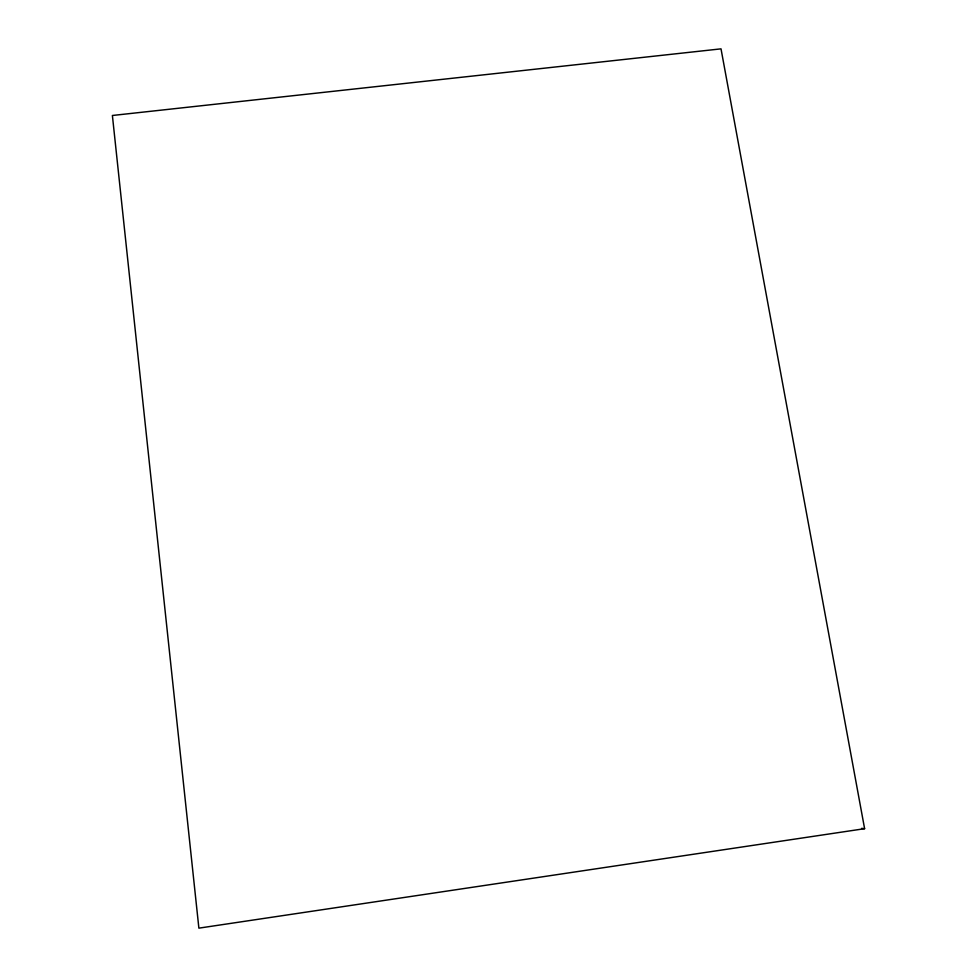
<?xml version="1.0" encoding="UTF-8"?>
<svg xmlns="http://www.w3.org/2000/svg" width="977" height="977" viewBox="0 0 977 977"><rect width="100%" height="100%" fill="white"/><g stroke="black" fill="none" stroke-linecap="round" stroke-linejoin="round"><path stroke-width="1.47" d="M864.608 828.679L198.881 928.15L112.392 115.481L721.014 48.85L864.608 828.679L861.604 828.362"/></g></svg>
